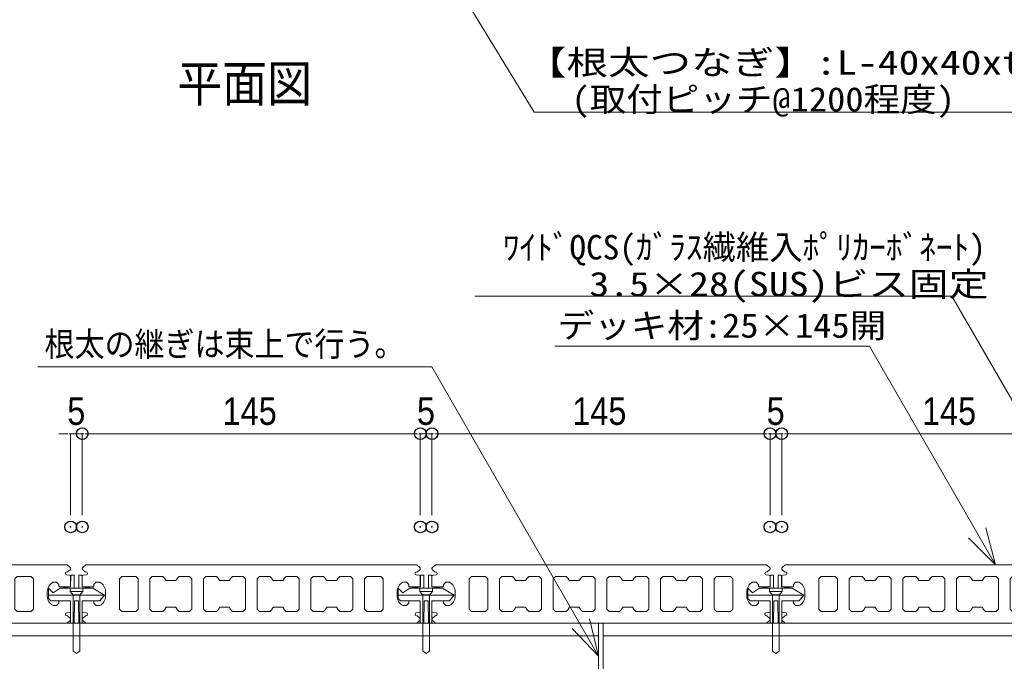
# Model space of a CAD drawing. Units: millimetres, scale not verified. Extents: x -4131 to 4169, y -981 to 998.
# Drawn here: x -3771.1 to -3348.7, y -566.7 to -291.5 of the extents above; entities that cross this region are included whole.
import ezdxf
from ezdxf.enums import TextEntityAlignment as Align

# ---------------------------------------------------------------- set-up
doc = ezdxf.new("R2010")
doc.units = ezdxf.units.MM
doc.header["$LTSCALE"] = 10
doc.header["$PDMODE"] = 32
doc.header["$PDSIZE"] = 5
for name, color, linetype, lineweight in [('0-1_デッキ', 7, 'Continuous', 9), ('0-2_文字', 4, 'Continuous', 9), ('0-3_寸法', 7, 'Continuous', 9), ('0-6_0', 7, 'Continuous', 9), ('0-A_根太', 4, 'Continuous', 9), ('0-B_WQCS', 4, 'Continuous', 9)]:
    doc.layers.add(name, color=color, linetype=linetype, lineweight=lineweight)
doc.layers.add('0-7_DEFPOINTS', color=7, linetype='Continuous')
doc.styles.add('ＭＳ ゴシック', font='')
doc.styles.add('ＭＳ Ｐゴシック', font='')
doc.styles.get('ＭＳ ゴシック').set_extended_font_data('MS Gothic')
doc.styles.get('ＭＳ Ｐゴシック').set_extended_font_data('MS PGothic')

# ---------------------------------------------------------------- blocks, each defined once
blk = doc.blocks.new('_DOT')
at = {"layer": '0-6_0'}
for p, q in [((-5, 0), (-10, 0)), ((-2.5, 0), (2.5, 0))]:
    blk.add_line(p, q, dxfattribs=at)
blk = doc.blocks.new('25×145開\u30002軸')
at = {"layer": '0-1_デッキ'}
for p, q in [((-725, 110), (-725, 107.3)), ((-723.1, 103.4), (-713.3, 95.5)), ((-711.6, 94.6), (-706.1, 93)), ((-702.5, 88.1), (-702.5, 86.5)), ((702.5, 86.5), (702.5, 88.1)), ((706.1, 93), (711.6, 94.6)), ((713.3, 95.5), (723.1, 103.4)), ((725, 107.3), (725, 110)), ((-707.1, 81.5), (-720.4, 80.3)), ((720.4, 80.3), (707.1, 81.5)), ((-625, 10), (-625, -10)), ((625, -10), (625, 10)), ((-720.4, -80.3), (-707.1, -81.5)), ((707.1, -81.5), (720.4, -80.3)), ((-725, -107.3), (-725, -110)), ((-713.3, -95.5), (-723.1, -103.4)), ((-706.1, -93), (-711.6, -94.6)), ((-702.5, -86.5), (-702.5, -88.1)), ((702.5, -88.1), (702.5, -86.5)), ((711.6, -94.6), (706.1, -93)), ((723.1, -103.4), (713.3, -95.5)), ((725, -110), (725, -107.3))]:
    blk.add_line(p, q, dxfattribs=at)
for points in [[(723.2, 113.9), (709.9, 125), (-709.9, 125), (-723.2, 113.9)], [(-725, 75.3), (-725, 32.5), (-722.5, 30), (-677.5, 30)], [(-677.5, 30), (-675, 32.5), (-675, 40), (-665, 50), (-650, 50)], [(650, 50), (665, 50), (675, 40), (675, 32.5), (677.5, 30), (722.5, 30), (725, 32.5), (725, 75.3)], [(-650, -50), (-665, -50), (-675, -40), (-675, -32.5), (-677.5, -30), (-722.5, -30), (-725, -32.5), (-725, -75.3)], [(725, -75.3), (725, -32.5), (722.5, -30), (677.5, -30), (675, -32.5), (675, -40), (665, -50), (650, -50)], [(-723.2, -113.9), (-709.9, -125), (709.9, -125), (723.2, -113.9)]]:
    blk.add_lwpolyline(points, dxfattribs=at)
for points in [[(-565, -65), (-565, 65), (-555, 75), (-495, 75), (-485, 65), (-485, -65), (-495, -75), (-555, -75)], [(-435, -65), (-435, 65), (-425, 75), (-380, 75), (-370, 65), (-370, 62.5), (-365, 57.5), (-325, 57.5), (-320, 62.5), (-320, 65), (-310, 75), (-265, 75), (-255, 65), (-255, -65), (-265, -75), (-310, -75), (-320, -65), (-320, -62.5), (-325, -57.5), (-365, -57.5), (-370, -62.5), (-370, -65), (-380, -75), (-425, -75)], [(-195, 75), (-150, 75), (-140, 65), (-140, 62.5), (-135, 57.5), (-95, 57.5), (-90, 62.5), (-90, 65), (-80, 75), (-35, 75), (-25, 65), (-25, -65), (-35, -75), (-80, -75), (-90, -65), (-90, -62.5), (-95, -57.5), (-135, -57.5), (-140, -62.5), (-140, -65), (-150, -75), (-195, -75), (-205, -65), (-205, 65)], [(35, -75), (25, -65), (25, 65), (35, 75), (80, 75), (90, 65), (90, 62.5), (95, 57.5), (135, 57.5), (140, 62.5), (140, 65), (150, 75), (195, 75), (205, 65), (205, -65), (195, -75), (150, -75), (140, -65), (140, -62.5), (135, -57.5), (95, -57.5), (90, -62.5), (90, -65), (80, -75)], [(320, -65), (310, -75), (265, -75), (255, -65), (255, 65), (265, 75), (310, 75), (320, 65), (320, 62.5), (325, 57.5), (365, 57.5), (370, 62.5), (370, 65), (380, 75), (425, 75), (435, 65), (435, -65), (425, -75), (380, -75), (370, -65), (370, -62.5), (365, -57.5), (325, -57.5), (320, -62.5)], [(565, -65), (555, -75), (495, -75), (485, -65), (485, 65), (495, 75), (555, 75), (565, 65)]]:
    blk.add_lwpolyline(points, close=True, dxfattribs=at)
for centre, radius, start, end in [((-719.9, 110), 5.08, 129.8056, 180), ((-719.9, 107.3), 5.08, 180, 231.3402), ((-710.1, 99.5), 5.08, 231.3402, 253.3008), ((-707.6, 86.5), 5.08, 275.0796, 0), ((-707.6, 88.1), 5.08, 0, 73.3008), ((707.6, 88.1), 5.08, 106.6992, 180), ((707.6, 86.5), 5.08, 180, 264.9204), ((710.1, 99.5), 5.08, 286.6992, 308.6598), ((719.9, 107.3), 5.08, 308.6598, 0), ((719.9, 110), 5.08, 0, 50.1944), ((-719.9, 75.3), 5.08, 95.0796, 180), ((-672.1, 8.4), 47.1, 1.9679, 62.0493), ((672.1, 8.4), 47.1, 117.9507, 178.0321), ((719.9, 75.3), 5.08, 0, 84.9204), ((-672.1, -8.4), 47.1, 297.9507, 358.0321), ((672.1, -8.4), 47.1, 181.9679, 242.0493), ((-719.9, -75.3), 5.08, 180, 264.9204), ((-707.6, -86.5), 5.08, 0, 84.9204), ((707.6, -86.5), 5.08, 95.0796, 180), ((719.9, -75.3), 5.08, 275.0796, 0), ((-719.9, -107.3), 5.08, 128.6598, 180), ((-719.9, -110), 5.08, 180, 230.1944), ((-710.1, -99.5), 5.08, 106.6992, 128.6598), ((-707.6, -88.1), 5.08, 286.6992, 0), ((707.6, -88.1), 5.08, 180, 253.3008), ((710.1, -99.5), 5.08, 51.3402, 73.3008), ((719.9, -107.3), 5.08, 0, 51.3402), ((719.9, -110), 5.08, 309.8056, 0)]:
    blk.add_arc(centre, radius, start, end, dxfattribs=at)
blk = doc.blocks.new('グループ-24-1')
at = {"layer": '0-1_デッキ'}
for p, q in [((-36683.6, -2336.9), (-36988.6, -2336.9)), ((-36670.3, -2348), (-36683.6, -2336.9)), ((-36680.2, -2366.4), (-36670.4, -2358.6)), ((-36668.5, -2354.6), (-36668.5, -2351.9)), ((-36988.6, -2386.9), (-36968.5, -2386.9)), ((-36968.5, -2386.9), (-36958.5, -2396.9)), ((-36958.5, -2396.9), (-36958.5, -2526.9)), ((-36908.5, -2396.9), (-36898.5, -2386.9)), ((-36908.5, -2526.9), (-36908.5, -2396.9)), ((-36898.5, -2386.9), (-36838.5, -2387)), ((-36838.5, -2387), (-36828.5, -2397)), ((-36828.5, -2397), (-36828.5, -2526.9)), ((-36691, -2375.4), (-36691, -2373.8)), ((-36687.4, -2369), (-36682, -2367.3)), ((-36673.1, -2381.6), (-36686.4, -2380.4)), ((-36668.5, -2429.4), (-36668.5, -2386.7)), ((-36743.5, -2411.9), (-36728.5, -2411.9)), ((-36728.5, -2411.9), (-36718.5, -2421.9)), ((-36718.5, -2421.9), (-36718.5, -2429.4)), ((-36718.5, -2429.4), (-36716, -2431.9)), ((-36716, -2431.9), (-36671, -2431.9)), ((-36671, -2431.9), (-36668.5, -2429.4)), ((-36768.5, -2471.9), (-36768.5, -2451.9)), ((-36958.5, -2526.9), (-36968.5, -2536.9)), ((-36898.5, -2536.9), (-36908.5, -2526.9)), ((-36828.5, -2526.9), (-36838.5, -2536.9)), ((-36728.5, -2511.9), (-36743.5, -2511.9)), ((-36718.5, -2501.9), (-36728.5, -2511.9)), ((-36716, -2491.9), (-36718.5, -2494.4)), ((-36718.5, -2494.4), (-36718.5, -2501.9)), ((-36671, -2491.9), (-36716, -2491.9)), ((-36668.5, -2494.4), (-36671, -2491.9)), ((-36668.5, -2537.2), (-36668.5, -2494.4)), ((-36968.5, -2536.9), (-36988.6, -2536.9)), ((-36838.5, -2536.9), (-36898.5, -2536.9)), ((-36691, -2550.1), (-36691, -2548.5)), ((-36682, -2556.6), (-36687.4, -2554.9)), ((-36686.4, -2543.4), (-36673.1, -2542.2)), ((-36683.6, -2586.9), (-36670.3, -2575.9)), ((-36670.4, -2565.3), (-36680.2, -2557.5)), ((-36668.5, -2572), (-36668.5, -2569.3)), ((-36988.6, -2586.9), (-36683.6, -2586.9))]:
    blk.add_line(p, q, dxfattribs=at)
for centre, radius, start, end in [((-36673.6, -2354.6), 5.08, 308.6598, 360), ((-36673.6, -2351.9), 5.08, 360, 50.1944), ((-36685.9, -2373.8), 5.08, 106.6992, 180), ((-36685.9, -2375.4), 5.08, 180, 264.9204), ((-36683.4, -2362.5), 5.08, 286.6992, 308.6598), ((-36673.6, -2386.7), 5.08, 360, 84.9204), ((-36721.4, -2453.6), 47.1, 117.9507, 178.0321), ((-36721.4, -2470.3), 47.1, 181.9679, 242.0493), ((-36685.9, -2548.5), 5.08, 95.0796, 180), ((-36685.9, -2550.1), 5.08, 180, 253.3008), ((-36683.4, -2561.4), 5.08, 51.3402, 73.3008), ((-36673.6, -2537.2), 5.08, 275.0796, 0), ((-36673.6, -2569.3), 5.08, 0, 51.3402), ((-36673.6, -2572), 5.08, 309.8056, 360)]:
    blk.add_arc(centre, radius, start, end, dxfattribs=at)
blk = doc.blocks.new('グループ-67-1')
at = {"layer": '0-A_根太'}
for p, q in [((-37009.7, -2586.9), (-34403.6, -2586.9)), ((-34403.6, -2936.9), (-34403.6, -2586.9)), ((-37009.7, -2641.9), (-34403.6, -2641.9)), ((-37009.7, -2920.9), (-34403.6, -2920.9)), ((-37009.7, -2936.9), (-34403.6, -2936.9))]:
    blk.add_line(p, q, dxfattribs=at)
blk = doc.blocks.new('グループ-68-1')
at = {"layer": '0-A_根太'}
for p, q in [((-34383.6, -2586.9), (-31688.6, -2586.9)), ((-34383.6, -2936.9), (-34383.6, -2586.9)), ((-34383.6, -2641.9), (-31688.6, -2641.9)), ((-34383.6, -2920.9), (-31688.6, -2920.9)), ((-34383.6, -2936.9), (-31688.6, -2936.9))]:
    blk.add_line(p, q, dxfattribs=at)
blk = doc.blocks.new('グループ-97-1')
at = {"layer": '0-B_WQCS'}
for p, q in [((-24.1, 164.6), (-24.9, 117.3)), ((-10, 167.5), (-21.1, 167.5)), ((-10, 167.5), (-10, 164.6)), ((-10, 164.6), (-10, 117.3)), ((10, 164.6), (10, 167.5)), ((21.1, 167.5), (10, 167.5)), ((10, 117.3), (10, 164.6)), ((24.9, 117.3), (24.1, 164.6)), ((-70, 112.5), (70, 112.5)), ((120, 82.5), (-120, 82.5)), ((-25, 52.8), (-25, -34.5)), ((-8.4, 52.7), (-9.9, -34.6)), ((9.9, -34.6), (8.4, 52.7)), ((25, -34.5), (25, 52.8)), ((100, 57.5), (120, 82.5)), ((-22, -37.5), (-10, -37.5)), ((-9.9, -34.6), (-10, -37.5)), ((10, -37.5), (9.9, -34.6)), ((10, -37.5), (22, -37.5))]:
    blk.add_line(p, q, dxfattribs=at)
blk.add_lwpolyline([(-120, 112.5), (-100, 92.5), (-70, 112.5), (-24.9, 117.5), (-24.1, 164.6), (-21.1, 167.5), (-10, 167.5), (-10, 112.5), (10, 112.5), (10, 167.5), (21.1, 167.5), (24.1, 164.6), (24.9, 117.5), (70, 112.5), (120, 82.5), (99.5, 57.5), (25, 57.5), (25, -34.5), (22, -37.5), (10, -37.5), (8.3, 57.5), (-8.3, 57.5), (-10, -37.5), (-22, -37.5), (-25, -34.5), (-25, 57.5), (-110, 57.5), (-120, 67.5)], close=True, dxfattribs=at)
for centre, start, end in [((-21.1, 164.5), 90, 179), ((21.1, 164.5), 1, 90), ((-22, -34.5), 180, 270), ((22, -34.5), 270, 0)]:
    blk.add_arc(centre, 3, start, end, dxfattribs=at)
blk = doc.blocks.new('グループ-98-1')
at = {"layer": '0-B_WQCS'}
for p, q in [((27.5, 97.5), (-27.5, 97.5)), ((-27.5, 97.5), (-20, 90)), ((27.5, 97.5), (19.9, 90)), ((27.5, 112.5), (27.5, 97.5)), ((14.1, 84.1), (-14.1, 84.1)), ((-14.1, 75.8), (-14.1, -158.5)), ((14.1, 75.8), (14.1, -158.5)), ((-14.1, -158.5), (-1.8, -167.1)), ((-1.8, -167.1), (0, -167.5))]:
    blk.add_line(p, q, dxfattribs=at)
for points in [[(27.5, 112.5), (-27.5, 112.5), (-27.5, 97.5)], [(0, -167.5), (1.8, -167.1), (14.1, -158.5)]]:
    blk.add_lwpolyline(points, dxfattribs=at)
for centre, start, end in [((-34.1, 75.8), 0, 45), ((34.1, 75.8), 135, 180)]:
    blk.add_arc(centre, 20, start, end, dxfattribs=at)
blk = doc.blocks.new('グループ-99-1')
at = {"layer": '0-B_WQCS'}
for name in ['グループ-97-1', 'グループ-98-1']:
    blk.add_blockref(name, (0, 0), dxfattribs=at)
blk = doc.blocks.new('WQCS2016断')
at = {"layer": '0-B_WQCS'}
blk.add_blockref('グループ-99-1', (0, 0), dxfattribs=at)

msp = doc.modelspace()

# ---------------------------------------------------------------- linework, layer by layer
at = {"layer": '0-2_文字'}
for p, q in [((-3371.15, -410.07), (-3575.76, -410.07)), ((-3371.15, -410.07), (-3298.85, -535.3)), ((-3406.56, -431.56), (-3541.51, -431.56)), ((-3406.56, -431.56), (-3352.44, -525.3)), ((-3594.31, -440.44), (-3763.34, -440.44)), ((-3594.31, -440.44), (-3522.71, -564.46))]:
    msp.add_line(p, q, dxfattribs=at)
for points in [[(-3324.28, -331.19), (-3550.35, -331.19), (-3614.21, -226.63)], [(-3356.69, -509.42), (-3352.44, -525.3), (-3364.06, -513.67)], [(-3526.68, -548.52), (-3522.71, -564.46), (-3534.12, -552.64)]]:
    msp.add_lwpolyline(points, dxfattribs=at)
at = {"layer": '0-3_寸法'}
for p, q in [((-3751.7, -469.05), (-3754.21, -469.05)), ((-3749.2, -504.05), (-3749.2, -469.05)), ((-3749.2, -469.05), (-3744.2, -469.05)), ((-3744.2, -504.05), (-3744.2, -469.05)), ((-3744.2, -504.05), (-3744.2, -469.05)), ((-3741.7, -469.05), (-3601.7, -469.05)), ((-3741.7, -469.05), (-3739.19, -469.05)), ((-3601.7, -469.05), (-3604.21, -469.05)), ((-3599.2, -504.05), (-3599.2, -469.05)), ((-3599.2, -504.05), (-3599.2, -469.05)), ((-3599.2, -469.05), (-3594.2, -469.05)), ((-3594.2, -504.05), (-3594.2, -469.05)), ((-3594.2, -504.05), (-3594.2, -469.05)), ((-3591.7, -469.05), (-3451.7, -469.05)), ((-3591.7, -469.05), (-3589.19, -469.05)), ((-3451.7, -469.05), (-3454.21, -469.05)), ((-3449.2, -504.05), (-3449.2, -469.05)), ((-3449.2, -504.05), (-3449.2, -469.05)), ((-3449.2, -469.05), (-3444.2, -469.05)), ((-3444.2, -504.05), (-3444.2, -469.05)), ((-3444.2, -504.05), (-3444.2, -469.05)), ((-3441.7, -469.05), (-3301.7, -469.05)), ((-3441.7, -469.05), (-3439.19, -469.05))]:
    msp.add_line(p, q, dxfattribs=at)
at = {"layer": '0-7_DEFPOINTS'}
for p in [(-3744.2, -469.05), (-3599.2, -469.05), (-3594.2, -469.05), (-3449.2, -469.05), (-3444.2, -469.05), (-3749.2, -509.05), (-3744.2, -509.05), (-3599.2, -509.05), (-3594.2, -509.05), (-3449.2, -509.05), (-3444.2, -509.05)]:
    msp.add_point(p, dxfattribs=at)

# ---------------------------------------------------------------- block references
at = {"layer": '0-1_デッキ', "xscale": 0.1, "yscale": 0.1}
for name, p in [('グループ-24-1', (-82.35, -291.6)), ('25×145開\u30002軸', (-3671.7, -537.8)), ('25×145開\u30002軸', (-3521.7, -537.8)), ('25×145開\u30002軸', (-3371.7, -537.8))]:
    msp.add_blockref(name, p, dxfattribs=at)
at = {"layer": '0-3_寸法', "xscale": 0.2503723, "yscale": 0.2503723}
for p in [(-3749.2, -469.05), (-3599.2, -469.05), (-3599.2, -469.05), (-3449.2, -469.05), (-3449.2, -469.05)]:
    msp.add_blockref('_DOT', p, dxfattribs=at)
at = {"layer": '0-3_寸法', "xscale": 0.2503723, "yscale": 0.2503723, "rotation": 180}
for p in [(-3744.2, -469.05), (-3744.2, -469.05), (-3594.2, -469.05), (-3594.2, -469.05), (-3444.2, -469.05), (-3444.2, -469.05)]:
    msp.add_blockref('_DOT', p, dxfattribs=at)
at = {"layer": '0-A_根太', "xscale": 0.1, "yscale": 0.1}
for name in ['グループ-67-1', 'グループ-68-1']:
    msp.add_blockref(name, (-82.35, -291.6), dxfattribs=at)
at = {"layer": '0-B_WQCS', "xscale": 0.1, "yscale": 0.1}
for p in [(-3746.7, -546.55), (-3596.7, -546.55), (-3446.7, -546.55)]:
    msp.add_blockref('WQCS2016断', p, dxfattribs=at)

# ---------------------------------------------------------------- texts
at = {"layer": '0-2_文字', "style": 'ＭＳ ゴシック'}
for s, height, width, p in [('【根太つなぎ】:L-40x40xt1.6(ZAM)', 10.45, 1.25, (-3554.32, -318.18)), ('平面図', 15.69, 0.9, (-3703.45, -331.38)), ('\u3000(取付ピッチ@1200程度)', 10.45, 1.1, (-3550.06, -333.96)), ('3.5×28(SUS)ビス固定', 10.48, 1.2, (-3526.72, -413.25)), ('デッキ材:25×145開', 10.45, 1.1, (-3540.29, -431.03)), ('根太の継ぎは束上で行う。', 10.48, 0.9, (-3760.39, -439))]:
    msp.add_text(s, height=height, dxfattribs=dict(at, width=width)).set_placement(p, align=Align.BOTTOM_LEFT)
msp.add_text('ﾜｲﾄﾞQCS(ｶﾞﾗｽ繊維入ﾎﾟﾘｶｰﾎﾞﾈｰﾄ)', height=10.48, dxfattribs=at).set_placement((-3563.82, -397.46), align=Align.BOTTOM_LEFT)
at = {"layer": '0-3_寸法', "style": 'ＭＳ Ｐゴシック', "width": 0.9}
for s, p in [('5', (-3750.65, -468.82)), ('145', (-3683.98, -468.82)), ('5', (-3600.65, -468.82)), ('145', (-3533.98, -468.82)), ('5', (-3450.65, -468.82)), ('145', (-3383.98, -468.82))]:
    msp.add_text(s, height=11.8, dxfattribs=at).set_placement(p, align=Align.BOTTOM_LEFT)

doc.saveas('drawing.dxf')
